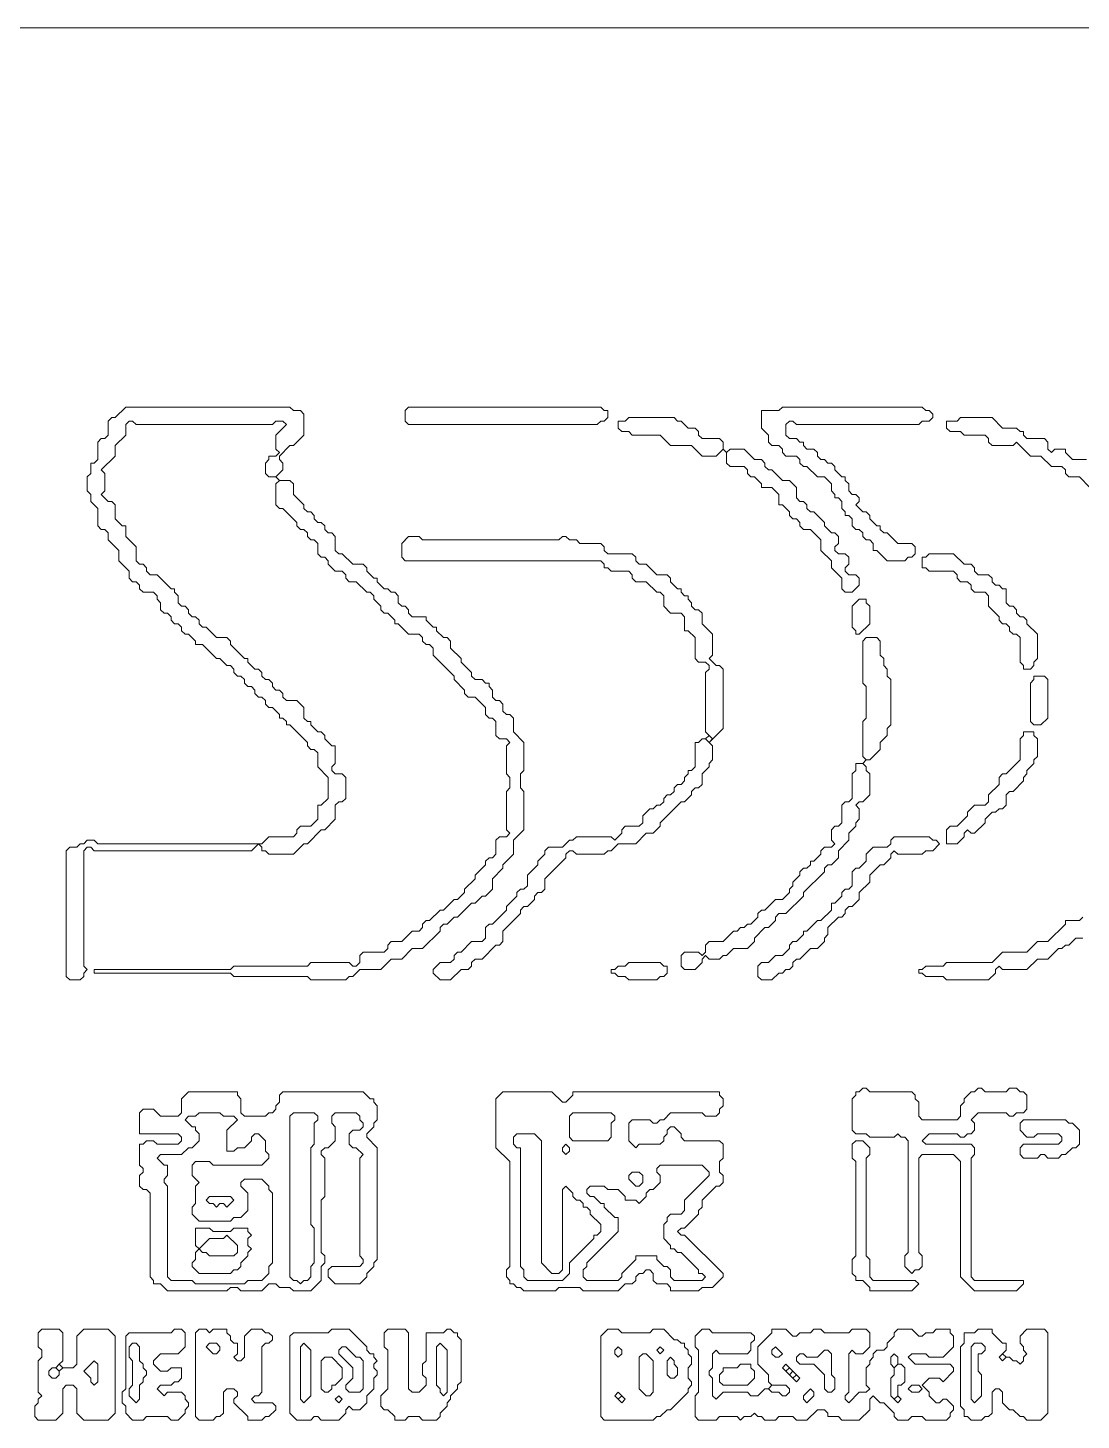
# Model space of a CAD drawing. Header units: millimetres. Extents: x 0 to 210, y 0 to 297.
# Drawn here: x 38.27 to 73.23, y 240.61 to 286.83 of the extents above; entities that cross this region are included whole.
import ezdxf

# ---------------------------------------------------------------- set-up
doc = ezdxf.new("R2010")
doc.units = ezdxf.units.MM
for name, color, linetype, lineweight in [('TRACE_CURVE', 6, 'CONTINUOUS', 0), ('TRACE_STRAIGHT', 5, 'CONTINUOUS', 0), ('TRACE_TEXT_SYMBOL', 6, 'CONTINUOUS', 0)]:
    doc.layers.add(name, color=color, linetype=linetype, lineweight=lineweight)

msp = doc.modelspace()

# ---------------------------------------------------------------- linework, layer by layer
at = {"layer": 'TRACE_CURVE', "color": 6}
for points in [[(41.513, 274.241), (41.165, 273.893), (41.049, 273.893), (40.933, 273.777), (40.933, 273.313), (40.817, 273.197), (40.701, 273.197), (40.585, 273.081), (40.585, 272.501), (40.469, 272.385), (40.353, 272.385), (40.353, 272.038), (40.237, 271.922), (40.237, 271.458), (40.353, 271.342), (40.353, 271.11), (40.585, 270.878), (40.585, 270.298), (40.701, 270.182), (40.817, 270.182), (40.933, 270.066), (40.933, 269.834), (41.281, 269.486), (41.281, 269.139), (41.629, 268.791), (41.629, 268.559), (41.745, 268.443), (41.861, 268.443), (41.977, 268.327), (41.977, 268.211), (42.093, 268.095), (42.441, 268.095), (42.557, 267.979), (42.557, 267.863), (42.673, 267.747), (42.673, 267.515), (42.789, 267.399), (42.904, 267.399), (43.02, 267.283), (43.02, 267.167), (43.136, 267.051), (43.252, 267.051), (43.368, 266.935), (43.368, 266.819), (43.484, 266.703), (43.6, 266.703), (43.832, 266.472), (43.832, 266.356), (44.064, 266.356), (44.528, 265.892), (44.644, 265.892), (44.876, 265.66), (44.992, 265.66), (45.108, 265.544), (45.108, 265.428), (45.224, 265.312), (45.34, 265.312), (45.456, 265.196), (45.456, 265.08), (45.572, 264.964), (45.687, 264.964), (45.803, 264.848), (45.803, 264.732), (45.919, 264.616)], [(52.645, 265.776), (52.645, 265.892), (52.297, 266.24), (52.297, 266.472), (52.181, 266.588), (52.065, 266.588), (51.833, 266.819), (51.833, 266.935), (51.717, 266.935), (51.485, 267.167), (51.485, 267.283), (51.022, 267.283), (50.906, 267.399), (50.906, 267.515), (50.79, 267.631), (50.674, 267.631), (50.558, 267.747), (50.558, 267.979), (50.442, 268.095), (50.326, 268.095), (50.21, 268.211), (50.094, 268.211), (49.862, 268.443), (49.862, 268.559), (49.746, 268.559), (49.514, 268.791), (49.514, 268.907), (49.398, 269.023), (49.05, 269.023), (48.702, 269.371), (48.586, 269.371), (48.47, 269.486), (48.47, 269.95), (48.355, 270.066), (48.239, 270.066), (48.123, 270.182), (48.123, 270.298), (48.007, 270.414), (47.891, 270.414), (47.775, 270.53), (47.775, 270.646), (47.659, 270.762), (47.543, 270.762), (47.427, 270.878), (47.427, 270.994), (47.079, 271.342), (47.079, 271.69), (46.963, 271.806), (46.615, 271.806), (46.499, 271.922), (46.731, 272.154), (46.731, 272.385), (46.615, 272.501), (46.615, 272.617), (46.963, 272.965), (47.079, 272.965), (47.427, 273.313), (47.427, 274.009), (47.311, 274.125), (47.079, 274.125), (46.963, 274.241), (41.513, 274.241)], [(41.513, 269.95), (41.513, 270.298), (41.397, 270.298), (41.165, 270.53), (41.165, 270.994), (41.049, 271.11), (40.933, 271.11), (40.701, 271.342), (40.817, 271.458), (40.817, 272.038), (40.701, 272.154), (41.165, 272.617), (41.165, 272.965), (41.513, 273.313), (41.513, 273.661), (41.629, 273.777), (41.745, 273.777), (41.861, 273.661), (46.383, 273.661), (46.499, 273.777), (46.731, 273.777), (46.847, 273.661), (46.499, 273.313), (46.499, 272.849), (46.615, 272.733), (46.499, 272.617), (46.267, 272.617), (46.267, 272.501), (46.151, 272.385), (46.151, 272.038), (46.267, 271.922), (46.499, 271.922), (46.615, 271.806), (46.499, 271.69), (46.499, 270.994), (46.615, 270.878), (46.731, 270.878), (47.195, 270.414), (47.195, 270.298), (47.311, 270.182), (47.427, 270.182), (47.543, 270.066), (47.543, 269.95), (47.659, 269.834), (47.775, 269.834), (47.891, 269.718), (47.891, 269.371), (48.007, 269.255), (48.123, 269.255), (48.239, 269.139), (48.239, 269.023), (48.47, 268.791), (48.702, 268.791), (48.818, 268.675), (48.818, 268.559), (48.934, 268.443), (49.166, 268.443), (49.514, 268.095), (49.63, 268.095), (49.746, 267.979), (49.746, 267.863), (49.978, 267.631), (49.978, 267.515), (50.094, 267.399)], [(48.702, 261.137), (48.818, 261.253), (48.818, 261.949), (48.702, 262.065), (48.47, 262.065), (48.355, 262.181), (48.355, 262.297), (48.47, 262.413), (48.47, 262.993), (48.355, 262.993), (48.123, 263.225), (48.123, 263.341), (48.007, 263.457), (47.891, 263.457), (47.659, 263.689), (47.659, 263.805), (47.543, 263.805), (47.427, 263.92), (47.427, 264.268), (47.195, 264.5), (46.847, 264.5), (46.731, 264.616), (46.731, 264.732), (46.615, 264.848), (46.499, 264.848), (46.383, 264.964), (46.383, 265.08), (46.267, 265.196), (46.151, 265.196), (46.035, 265.312), (46.035, 265.428), (45.919, 265.544), (45.803, 265.544), (45.572, 265.776), (45.572, 265.892), (45.456, 265.892), (44.992, 266.356), (44.992, 266.472), (44.876, 266.588), (44.528, 266.588), (44.18, 266.935), (44.064, 266.935), (43.948, 267.051), (43.948, 267.167), (43.832, 267.283), (43.716, 267.283), (43.6, 267.399), (43.6, 267.515), (43.484, 267.631), (43.368, 267.631), (43.252, 267.747), (43.252, 267.979), (43.136, 268.095), (43.136, 268.211), (43.02, 268.211), (42.557, 268.675), (42.325, 268.675), (42.209, 268.791), (42.209, 268.907), (42.093, 269.023), (41.977, 269.023), (41.861, 269.139), (41.861, 269.602), (41.513, 269.95)], [(50.906, 269.95), (50.674, 269.718), (50.674, 269.255), (50.79, 269.139), (57.283, 269.139), (57.399, 269.023), (57.399, 268.907), (57.515, 268.907), (57.631, 268.791), (58.211, 268.791), (58.327, 268.675), (58.327, 268.559), (58.443, 268.443), (58.791, 268.443), (59.139, 268.095), (59.255, 268.095), (59.371, 267.979), (59.371, 267.631), (59.602, 267.399), (59.95, 267.399), (60.066, 267.283), (60.066, 266.819), (60.182, 266.819), (60.414, 266.588), (60.414, 265.892), (60.53, 265.776), (60.762, 265.776), (60.878, 265.66), (60.878, 265.544), (60.762, 265.428), (60.762, 263.457), (60.878, 263.341), (60.762, 263.225), (60.646, 263.225), (60.53, 263.109), (60.414, 263.109), (60.414, 262.297), (60.298, 262.181), (60.182, 262.181), (60.182, 262.065), (60.066, 261.949), (60.066, 261.833), (59.95, 261.717), (59.834, 261.717), (59.718, 261.601), (59.718, 261.485), (59.602, 261.369), (59.486, 261.369), (59.371, 261.253), (59.371, 261.137), (59.255, 261.022), (59.139, 261.022), (59.023, 260.906), (58.907, 260.906), (58.675, 260.674), (58.675, 260.442), (58.559, 260.326), (58.095, 260.326), (57.979, 260.21), (57.979, 260.094), (57.747, 259.862), (57.631, 259.978), (56.472, 259.978), (56.356, 259.862)], [(59.023, 260.094), (59.255, 260.326), (59.255, 260.442), (59.95, 261.137), (60.066, 261.137), (60.298, 261.369), (60.298, 261.485), (60.414, 261.601), (60.53, 261.601), (60.646, 261.717), (60.646, 262.065), (60.878, 262.297), (60.878, 262.413), (60.994, 262.529), (60.994, 262.993), (60.878, 263.109), (61.342, 263.573), (61.342, 265.544), (61.226, 265.66), (61.11, 265.66), (60.878, 265.892), (60.994, 266.008), (60.994, 266.703), (60.646, 267.051), (60.646, 267.399), (60.53, 267.515), (60.414, 267.515), (60.298, 267.631), (60.298, 267.747), (60.182, 267.863), (60.182, 267.979), (60.066, 267.979), (59.95, 268.095), (59.95, 268.211), (59.834, 268.211), (59.602, 268.443), (59.602, 268.559), (59.486, 268.675), (59.139, 268.675), (58.791, 269.023), (58.559, 269.023), (58.443, 269.139), (58.443, 269.255), (58.327, 269.371), (57.515, 269.371), (57.399, 269.486), (57.399, 269.602), (57.283, 269.718), (56.588, 269.718), (56.472, 269.834), (56.24, 269.834), (56.124, 269.95), (56.008, 269.95), (55.892, 269.834), (51.369, 269.834), (51.253, 269.95), (50.906, 269.95)], [(50.094, 267.399), (50.21, 267.399), (50.442, 267.167), (50.442, 267.051), (50.558, 267.051), (50.906, 266.703), (51.253, 266.703), (51.369, 266.588), (51.369, 266.472), (51.485, 266.356), (51.601, 266.356), (51.717, 266.24), (51.717, 266.008), (52.413, 265.312), (52.413, 265.196), (52.761, 264.848), (52.761, 264.732), (52.877, 264.616), (53.109, 264.616), (53.457, 264.268), (53.457, 264.036), (53.573, 263.92), (53.689, 263.92), (53.805, 263.805), (53.805, 263.341), (53.92, 263.225), (54.152, 263.225), (54.268, 263.109), (54.152, 262.993), (54.152, 262.065), (54.268, 261.949), (54.268, 261.601), (54.152, 261.485), (54.152, 260.21), (54.268, 260.094), (54.152, 259.978), (53.92, 259.978), (53.805, 259.862), (53.805, 259.398), (53.689, 259.282), (53.573, 259.282), (53.457, 259.166), (53.457, 259.05), (53.109, 258.702), (53.109, 258.586), (52.761, 258.239), (52.761, 258.123), (52.529, 257.891), (52.413, 257.891), (52.065, 257.543), (51.949, 257.543), (51.601, 257.195), (51.485, 257.195), (51.369, 257.079), (51.369, 256.963), (51.253, 256.847), (51.022, 256.847), (50.674, 256.499), (50.326, 256.499), (50.21, 256.383), (50.21, 256.267), (50.094, 256.151), (49.398, 256.151), (49.282, 256.035)], [(49.282, 256.035), (49.282, 255.803), (49.166, 255.687), (49.05, 255.687), (48.934, 255.803), (47.659, 255.803), (47.543, 255.687), (45.108, 255.687), (44.992, 255.572), (40.469, 255.572), (40.469, 255.456), (44.992, 255.456), (45.108, 255.34), (47.543, 255.34), (47.659, 255.224), (48.818, 255.224), (48.934, 255.34), (49.05, 255.34), (49.282, 255.572), (49.978, 255.572), (50.326, 255.919), (50.674, 255.919), (51.022, 256.267), (51.369, 256.267), (51.949, 256.847), (51.949, 256.963), (52.065, 257.079), (52.181, 257.079), (52.413, 257.311), (52.529, 257.311), (52.993, 257.775), (53.109, 257.775), (53.341, 258.007), (53.457, 258.007), (53.689, 258.239), (53.689, 258.586), (54.036, 258.934), (54.036, 259.05), (54.384, 259.398), (54.384, 259.862), (54.732, 260.21), (54.732, 261.485), (54.616, 261.601), (54.616, 262.065), (54.732, 262.181), (54.732, 263.109), (54.384, 263.457), (54.384, 263.92), (54.268, 264.036), (54.152, 264.036), (54.036, 264.152), (54.036, 264.384), (53.92, 264.5), (53.805, 264.5), (53.689, 264.616), (53.689, 264.848), (53.573, 264.964), (53.573, 265.08), (53.457, 265.08), (53.341, 265.196), (53.109, 265.196), (52.993, 265.312), (52.993, 265.428), (52.645, 265.776)], [(45.919, 264.616), (46.035, 264.616), (46.151, 264.5), (46.151, 264.384), (46.267, 264.268), (46.383, 264.268), (46.615, 264.036), (46.615, 263.92), (46.731, 263.92), (46.847, 263.805), (46.847, 263.689), (46.963, 263.689), (47.543, 263.109), (47.543, 262.993), (47.659, 262.877), (47.775, 262.877), (47.891, 262.761), (47.891, 262.297), (48.239, 261.949), (48.239, 261.253), (48.007, 261.022), (47.891, 261.022), (47.891, 260.558), (47.659, 260.326), (47.311, 260.326), (47.195, 260.21), (47.195, 260.094), (47.079, 259.978), (46.267, 259.978), (46.035, 259.746), (40.585, 259.746), (40.469, 259.862), (40.237, 259.862), (40.121, 259.746), (40.006, 259.746), (39.89, 259.63), (39.658, 259.63), (39.542, 259.514), (39.542, 255.34), (39.658, 255.224), (40.006, 255.224), (40.121, 255.34), (40.121, 255.456), (40.237, 255.572), (40.121, 255.687), (40.121, 259.514), (40.237, 259.63), (40.353, 259.63), (40.469, 259.514), (45.687, 259.514), (45.919, 259.746), (46.035, 259.63), (46.035, 259.514), (46.151, 259.514), (46.267, 259.398), (47.079, 259.398), (47.427, 259.746), (47.543, 259.746), (48.007, 260.21), (48.123, 260.21), (48.47, 260.558), (48.47, 261.022), (48.586, 261.137), (48.702, 261.137)], [(56.356, 259.862), (56.24, 259.862), (56.008, 259.63), (55.544, 259.63), (55.428, 259.514), (55.428, 259.398), (55.196, 259.166), (55.196, 259.05), (54.848, 258.702), (54.848, 258.355), (54.732, 258.239), (54.616, 258.239), (54.5, 258.123), (54.5, 258.007), (54.152, 257.659), (54.152, 257.543), (53.689, 257.079), (53.573, 257.079), (53.457, 256.963), (53.457, 256.615), (53.341, 256.499), (52.993, 256.499), (52.645, 256.151), (52.529, 256.151), (52.413, 256.035), (52.413, 255.919), (52.297, 255.803), (51.949, 255.803), (51.717, 255.572), (51.717, 255.456), (51.949, 255.224), (52.297, 255.224), (52.645, 255.572), (52.877, 255.572), (52.993, 255.687), (52.993, 255.803), (53.109, 255.919), (53.341, 255.919), (53.805, 256.383), (53.92, 256.383), (54.036, 256.499), (54.036, 256.847), (54.616, 257.427), (54.616, 257.543), (54.732, 257.659), (54.848, 257.659), (55.08, 257.891), (55.08, 258.007), (55.196, 258.123), (55.312, 258.123), (55.428, 258.239), (55.428, 258.586), (56.124, 259.282), (56.124, 259.398), (56.24, 259.514), (56.356, 259.514), (56.472, 259.398), (57.399, 259.398), (57.515, 259.514), (57.631, 259.514), (57.863, 259.746), (58.443, 259.746), (58.791, 260.094), (59.023, 260.094)]]:
    msp.add_lwpolyline(points, dxfattribs=at)
msp.add_lwpolyline([(60.762, 263.225), (60.878, 263.341), (60.994, 263.225), (60.878, 263.109)], close=True, dxfattribs=at)
at = {"layer": 'TRACE_STRAIGHT', "color": 5}
msp.add_line((25.085, 286.831), (200.067, 286.831), dxfattribs=at)
at = {"layer": 'TRACE_TEXT_SYMBOL', "color": 6}
for points in [[(50.906, 274.241), (50.79, 274.125), (50.79, 273.777), (50.906, 273.661), (57.167, 273.661), (57.283, 273.777), (57.399, 273.777), (57.515, 273.893), (57.515, 274.125), (57.399, 274.125), (57.283, 274.241)], [(68.183, 269.371), (68.067, 269.255), (67.951, 269.255), (67.951, 268.907), (68.067, 268.907), (68.183, 268.791), (68.995, 268.791), (69.111, 268.675), (69.111, 268.559), (69.227, 268.443), (69.459, 268.443), (69.575, 268.327), (69.575, 268.211), (69.691, 268.095), (70.039, 268.095), (70.155, 267.979), (70.155, 267.631), (70.502, 267.283), (70.502, 267.167), (70.618, 267.051), (70.734, 267.051), (70.85, 266.935), (70.85, 266.819), (70.966, 266.703), (71.082, 266.703), (71.198, 266.588), (71.198, 265.776), (71.314, 265.66), (71.314, 265.544), (71.546, 265.544), (71.662, 265.66), (71.662, 265.776), (71.778, 265.892), (71.778, 266.703), (71.43, 267.051), (71.43, 267.167), (71.314, 267.283), (71.198, 267.283), (71.082, 267.399), (71.082, 267.515), (70.966, 267.631), (70.85, 267.631), (70.734, 267.747), (70.734, 268.211), (70.618, 268.211), (70.502, 268.327), (70.387, 268.327), (70.271, 268.443), (70.271, 268.559), (70.155, 268.675), (69.807, 268.675), (69.691, 268.791), (69.691, 268.907), (69.575, 269.023), (69.343, 269.023), (68.995, 269.371)], [(65.864, 267.863), (65.632, 267.631), (65.632, 266.935), (65.748, 266.819), (65.748, 266.703), (65.864, 266.703), (66.212, 267.051), (66.212, 267.631), (66.096, 267.747), (66.096, 267.863)], [(71.662, 265.312), (71.662, 265.196), (71.546, 265.08), (71.546, 263.805), (71.662, 263.689), (71.894, 263.689), (72.126, 263.92), (72.126, 265.196), (72.01, 265.312)], [(71.314, 263.457), (71.314, 263.341), (71.198, 263.225), (71.198, 262.529), (70.734, 262.065), (70.618, 262.065), (70.502, 261.949), (70.502, 261.717), (70.155, 261.369), (70.155, 261.137), (70.039, 261.022), (69.691, 261.022), (69.459, 260.79), (69.459, 260.674), (69.111, 260.326), (68.879, 260.326), (68.763, 260.21), (68.763, 259.746), (69.111, 259.746), (69.343, 259.978), (69.343, 260.094), (69.459, 260.21), (69.575, 260.094), (69.691, 260.094), (70.039, 260.442), (70.039, 260.558), (70.271, 260.79), (70.387, 260.79), (70.502, 260.906), (70.618, 260.906), (70.734, 261.022), (70.734, 261.369), (70.85, 261.485), (70.966, 261.485), (71.314, 261.833), (71.314, 261.949), (71.43, 262.065), (71.43, 262.181), (71.662, 262.413), (71.662, 262.529), (71.778, 262.645), (71.778, 263.225), (71.662, 263.341), (71.662, 263.457)], [(58.211, 255.803), (58.095, 255.687), (57.863, 255.687), (57.747, 255.572), (57.631, 255.572), (57.631, 255.456), (57.747, 255.456), (57.863, 255.34), (58.095, 255.34), (58.211, 255.224), (59.139, 255.224), (59.255, 255.34), (59.371, 255.34), (59.486, 255.456), (59.486, 255.687), (59.371, 255.687), (59.255, 255.803)], [(46.963, 250.701), (47.079, 250.817), (47.775, 250.817), (47.891, 250.701), (47.891, 250.585), (47.775, 250.469), (47.775, 249.774), (47.659, 249.658), (47.659, 247.107), (47.775, 246.991), (47.775, 245.831), (47.659, 245.715), (47.659, 245.367), (47.543, 245.251), (47.427, 245.251), (47.311, 245.135), (47.195, 245.251), (47.079, 245.251), (46.963, 245.367)], [(56.24, 250.701), (56.356, 250.817), (57.631, 250.817), (57.747, 250.701), (57.747, 250.585), (57.631, 250.469), (57.631, 250.006), (57.515, 249.89), (56.356, 249.89), (56.24, 250.006)], [(71.314, 250.585), (71.198, 250.469), (71.198, 250.237), (71.43, 250.006), (71.662, 250.006), (71.778, 250.121), (72.474, 250.121), (72.59, 250.006), (72.59, 249.89), (72.474, 249.774), (71.314, 249.774), (71.198, 249.658), (71.198, 249.426), (71.314, 249.31), (71.778, 249.31), (71.894, 249.426), (72.01, 249.426), (72.126, 249.31), (72.474, 249.31), (72.59, 249.426), (72.706, 249.426), (72.938, 249.658), (73.054, 249.658), (73.17, 249.774), (73.17, 250.237), (72.938, 250.469), (72.822, 250.469), (72.706, 250.585)], [(54.384, 250.006), (54.5, 250.121), (55.08, 250.121), (55.312, 249.89), (55.312, 245.831), (55.66, 245.483), (55.892, 245.483), (56.008, 245.599), (56.008, 248.266), (56.124, 248.382), (56.356, 248.15), (56.356, 248.034), (56.472, 247.918), (56.588, 247.918), (56.703, 247.802), (56.703, 247.686), (56.819, 247.686), (56.935, 247.57), (56.935, 247.454), (57.283, 247.107), (57.283, 246.875), (57.167, 246.759), (57.051, 246.759), (57.051, 246.643), (56.24, 245.831), (56.24, 245.483), (56.008, 245.251), (54.848, 245.251), (54.732, 245.367), (54.732, 245.599), (54.616, 245.715), (54.616, 249.658), (54.5, 249.658), (54.384, 249.774)], [(56.008, 249.658), (56.124, 249.774), (56.24, 249.658), (56.24, 249.542), (56.124, 249.426), (56.008, 249.542)], [(65.748, 249.89), (65.632, 249.774), (65.632, 249.31), (65.748, 249.194), (65.748, 246.063), (65.632, 245.947), (65.632, 245.483), (65.748, 245.367), (65.748, 245.251), (65.98, 245.251), (66.212, 245.019), (66.212, 244.903), (67.604, 244.903), (67.835, 245.135), (67.719, 245.251), (66.328, 245.251), (66.212, 245.367), (66.212, 245.947), (66.096, 246.063), (66.096, 249.31), (66.212, 249.426), (66.212, 249.658), (65.98, 249.89)], [(58.211, 248.73), (58.327, 248.846), (58.559, 248.846), (58.675, 248.73), (58.675, 248.498), (58.559, 248.382), (58.443, 248.382), (58.211, 248.614)], [(44.18, 247.918), (44.296, 248.034), (44.992, 248.034), (45.108, 247.918), (44.876, 247.686), (44.76, 247.802), (44.644, 247.802), (44.528, 247.686), (44.412, 247.802), (44.296, 247.802)], [(43.832, 246.991), (43.832, 246.411), (43.948, 246.295), (43.832, 246.179), (43.832, 245.947), (43.716, 245.831), (43.716, 245.715), (43.948, 245.483), (44.992, 245.483), (45.108, 245.599), (45.224, 245.599), (45.34, 245.715), (45.34, 245.831), (45.572, 246.063), (45.572, 246.179), (45.687, 246.295), (45.572, 246.411), (45.572, 246.643), (45.687, 246.759), (45.572, 246.875), (45.572, 246.991), (45.108, 246.991), (44.992, 246.875), (44.412, 246.875), (44.296, 246.991)], [(44.76, 246.643), (44.876, 246.759), (45.224, 246.411), (45.224, 246.179), (45.108, 246.063), (44.296, 246.063), (44.18, 246.179), (44.064, 246.179), (43.948, 246.295), (44.296, 246.643)], [(38.73, 243.628), (38.614, 243.512), (38.614, 243.048), (38.73, 242.932), (38.73, 242.7), (38.614, 242.584), (38.614, 241.541), (38.73, 241.425), (38.614, 241.309), (38.614, 241.193), (38.498, 241.077), (38.498, 240.729), (38.614, 240.613), (39.194, 240.613), (39.426, 240.845), (39.426, 241.657), (39.542, 241.773), (39.774, 241.773), (39.89, 241.657), (39.89, 240.845), (40.121, 240.613), (40.933, 240.613), (41.165, 240.845), (41.165, 243.396), (40.933, 243.628), (40.121, 243.628), (39.89, 243.396), (39.89, 242.468), (39.774, 242.352), (39.426, 242.352), (39.31, 242.468), (39.426, 242.584), (39.426, 243.512), (39.31, 243.628)], [(43.136, 243.628), (43.02, 243.512), (41.629, 243.512), (41.513, 243.396), (41.513, 241.657), (41.397, 241.541), (41.397, 241.193), (41.513, 241.077), (41.513, 240.845), (41.745, 240.613), (42.093, 240.613), (42.209, 240.729), (42.904, 240.729), (43.02, 240.613), (43.252, 240.613), (43.484, 240.845), (43.484, 240.961), (43.6, 241.077), (43.6, 241.193), (43.484, 241.309), (43.484, 241.425), (43.368, 241.541), (42.904, 241.541), (42.789, 241.425), (42.557, 241.657), (42.673, 241.773), (43.02, 241.773), (43.136, 241.888), (43.252, 241.888), (43.368, 242.004), (43.368, 242.352), (43.02, 242.352), (42.904, 242.236), (42.673, 242.236), (42.441, 242.468), (42.441, 242.584), (42.673, 242.816), (43.252, 242.816), (43.484, 243.048), (43.484, 243.512), (43.368, 243.628)], [(43.948, 243.628), (43.832, 243.512), (43.832, 240.729), (43.948, 240.613), (44.412, 240.613), (44.528, 240.729), (44.644, 240.729), (44.76, 240.845), (44.76, 241.541), (44.876, 241.657), (45.108, 241.657), (45.224, 241.541), (45.224, 241.425), (45.108, 241.309), (45.108, 241.193), (45.572, 240.729), (45.572, 240.613), (46.035, 240.613), (46.151, 240.729), (46.267, 240.729), (46.499, 240.961), (46.499, 241.077), (46.383, 241.193), (45.803, 241.193), (45.687, 241.309), (45.803, 241.425), (45.919, 241.425), (46.035, 241.541), (46.035, 243.048), (46.151, 243.164), (46.267, 243.164), (46.383, 243.28), (46.383, 243.396), (46.267, 243.512), (46.151, 243.512), (46.035, 243.628), (45.687, 243.628), (45.456, 243.396), (45.456, 242.7), (45.34, 242.584), (45.224, 242.584), (45.108, 242.7), (45.224, 242.816), (45.224, 243.164), (45.108, 243.164), (44.992, 243.28), (44.992, 243.396), (44.876, 243.512), (44.876, 243.628), (44.412, 243.628), (44.296, 243.512), (44.18, 243.628)], [(48.355, 243.628), (48.239, 243.512), (47.079, 243.512), (46.963, 243.396), (46.963, 240.845), (47.195, 240.613), (47.659, 240.613), (47.775, 240.729), (47.891, 240.729), (48.007, 240.613), (48.586, 240.613), (48.818, 240.845), (48.818, 240.961), (48.934, 241.077), (49.05, 240.961), (49.282, 240.961), (49.514, 241.193), (49.514, 241.425), (49.746, 241.657), (49.746, 242.004), (49.862, 242.12), (49.862, 242.236), (49.746, 242.352), (49.746, 242.468), (49.862, 242.584), (49.746, 242.7), (49.746, 242.816), (49.63, 242.816), (49.514, 242.932), (49.514, 243.048), (48.934, 243.628)], [(50.21, 243.628), (50.094, 243.512), (50.094, 243.048), (50.21, 242.932), (50.21, 241.657), (49.978, 241.425), (49.978, 241.077), (50.094, 240.961), (50.21, 240.961), (50.442, 240.729), (50.442, 240.613), (50.79, 240.613), (50.906, 240.729), (51.253, 240.729), (51.369, 240.613), (51.833, 240.613), (51.949, 240.729), (51.949, 240.845), (52.181, 241.077), (52.181, 241.193), (52.297, 241.309), (52.297, 241.425), (52.529, 241.657), (52.529, 241.773), (52.645, 241.888), (52.645, 243.28), (52.529, 243.396), (52.529, 243.512), (52.413, 243.512), (52.297, 243.628), (52.181, 243.628), (52.065, 243.512), (51.485, 243.512), (51.485, 242.584), (51.369, 242.468), (51.369, 242.12), (51.485, 242.004), (51.485, 241.773), (51.253, 241.541), (51.022, 241.541), (50.906, 241.657), (50.906, 243.512), (50.79, 243.628)], [(57.515, 243.628), (57.283, 243.396), (57.283, 240.729), (57.399, 240.613), (59.023, 240.613), (59.139, 240.729), (59.255, 240.729), (59.486, 240.961), (59.602, 240.961), (60.182, 241.541), (60.182, 241.657), (60.298, 241.773), (60.298, 241.888), (60.182, 242.004), (60.182, 242.352), (60.298, 242.468), (60.298, 242.7), (60.182, 242.816), (60.182, 242.932), (60.066, 243.048), (60.066, 243.164), (59.95, 243.164), (59.834, 243.28), (59.718, 243.28), (59.371, 243.628), (59.023, 243.628), (58.907, 243.512), (57.979, 243.512), (57.863, 243.628)], [(69.807, 243.628), (69.691, 243.512), (69.343, 243.512), (69.343, 243.164), (69.227, 243.048), (69.227, 241.077), (69.343, 240.961), (69.343, 240.729), (69.459, 240.729), (69.575, 240.613), (69.923, 240.613), (70.039, 240.729), (70.155, 240.729), (70.271, 240.845), (70.271, 241.541), (70.387, 241.657), (70.502, 241.657), (70.618, 241.541), (70.618, 241.193), (70.85, 240.961), (70.966, 240.961), (71.198, 240.729), (71.314, 240.729), (71.43, 240.613), (71.894, 240.613), (72.126, 240.845), (72.126, 243.512), (72.01, 243.628), (71.43, 243.628), (71.198, 243.396), (71.198, 243.164), (71.314, 243.048), (71.314, 242.932), (71.43, 242.816), (71.314, 242.7), (71.314, 242.584), (71.198, 242.468), (71.082, 242.584), (70.966, 242.584), (70.85, 242.7), (70.734, 242.7), (70.618, 242.816), (70.734, 242.932), (70.734, 243.164), (70.618, 243.164), (70.271, 243.512), (70.271, 243.628)], [(41.629, 243.048), (41.745, 243.164), (41.861, 243.164), (41.977, 243.048), (41.977, 242.584), (42.093, 242.468), (42.093, 242.352), (42.209, 242.236), (42.209, 242.12), (42.093, 242.004), (42.093, 241.888), (41.977, 241.773), (41.977, 241.309), (41.861, 241.193), (41.629, 241.425), (41.629, 241.657), (41.745, 241.773), (41.745, 242.584), (41.629, 242.7)], [(44.18, 243.048), (44.296, 243.164), (44.528, 243.164), (44.644, 243.048), (44.644, 242.932), (44.528, 242.816), (44.412, 242.816)], [(47.311, 243.048), (47.427, 243.164), (47.659, 242.932), (47.659, 241.425), (47.427, 241.193), (47.311, 241.309)], [(51.833, 243.048), (51.949, 243.164), (52.181, 242.932), (52.181, 241.541), (52.065, 241.425), (51.949, 241.541), (51.949, 241.657), (51.833, 241.773)], [(69.575, 243.048), (69.691, 243.164), (69.923, 243.164), (70.039, 243.048), (70.039, 242.932), (69.923, 242.816), (69.807, 242.816), (69.807, 242.236), (69.923, 242.12), (69.923, 241.425), (69.691, 241.193), (69.575, 241.309)], [(48.007, 242.584), (48.123, 242.7), (48.355, 242.7), (48.702, 242.352), (48.702, 242.004), (48.47, 241.773), (48.355, 241.773), (48.355, 241.657), (48.239, 241.541), (48.123, 241.541), (48.007, 241.657)], [(48.586, 242.932), (48.702, 243.048), (48.818, 243.048), (49.166, 242.7), (49.282, 242.7), (49.398, 242.584), (49.398, 241.657), (49.282, 241.541), (48.934, 241.541), (48.818, 241.657), (48.818, 241.773), (49.05, 242.004), (49.05, 242.352), (48.586, 242.816)], [(57.747, 242.932), (57.863, 243.048), (57.979, 242.932), (57.979, 242.816), (57.863, 242.7), (57.747, 242.816)], [(58.559, 242.7), (58.675, 242.816), (58.791, 242.816), (59.023, 242.584), (59.023, 241.541), (58.907, 241.425), (58.791, 241.425), (58.559, 241.657)], [(59.139, 242.932), (59.255, 243.048), (59.371, 242.932), (59.255, 242.816)], [(59.486, 242.584), (59.602, 242.7), (59.718, 242.584), (59.718, 242.468), (59.834, 242.352), (59.834, 242.12), (59.718, 242.004), (59.602, 242.004), (59.486, 242.12)], [(62.965, 242.932), (63.081, 243.048), (63.313, 242.816), (63.197, 242.7), (63.081, 242.7), (62.965, 242.816)], [(64.705, 242.932), (64.821, 242.932), (64.936, 242.816), (64.936, 242.12), (65.052, 242.004), (65.052, 241.657), (64.936, 241.541), (64.821, 241.541), (64.705, 241.657), (64.705, 242.12), (64.357, 242.468), (63.893, 242.468), (63.777, 242.584), (63.777, 242.7), (63.893, 242.816), (64.009, 242.816), (64.125, 242.7), (64.473, 242.7)], [(66.908, 242.7), (67.024, 242.816), (67.14, 242.7), (67.14, 242.468), (67.024, 242.352), (66.908, 242.468)], [(70.502, 242.7), (70.618, 242.816), (70.734, 242.7), (70.618, 242.584)], [(38.962, 242.236), (39.078, 242.352), (39.194, 242.352), (39.31, 242.236), (39.31, 242.12), (39.194, 242.004), (39.078, 242.004), (38.962, 242.12)], [(39.194, 242.352), (39.31, 242.468), (39.426, 242.352), (39.31, 242.236)], [(40.469, 242.584), (40.585, 242.468), (40.585, 241.888), (40.469, 241.773), (40.353, 241.888), (40.353, 242.004), (40.121, 242.236)], [(61.922, 242.468), (61.806, 242.352), (61.342, 242.352), (61.342, 242.236), (61.226, 242.12), (61.226, 241.888), (61.342, 241.773), (62.154, 241.773), (62.385, 242.004), (62.385, 242.236), (62.269, 242.352), (62.269, 242.468)], [(63.313, 242.352), (63.429, 242.468), (63.545, 242.352), (63.429, 242.236)], [(63.429, 242.236), (63.545, 242.352), (63.661, 242.236), (63.545, 242.12)], [(63.545, 242.12), (63.661, 242.236), (63.777, 242.12), (63.661, 242.004)], [(67.024, 242.352), (67.14, 242.468), (67.256, 242.468), (67.372, 242.352), (67.372, 241.888), (67.256, 241.773), (67.14, 241.773), (67.14, 241.425), (67.024, 241.309), (66.908, 241.425), (66.908, 242.004), (67.024, 242.12)], [(62.849, 241.657), (62.965, 241.773), (63.429, 241.773), (63.545, 241.657), (63.545, 241.541), (63.429, 241.425), (63.313, 241.425), (63.197, 241.541), (62.965, 241.541)], [(63.661, 242.004), (63.777, 242.12), (63.893, 242.004), (63.777, 241.888)], [(67.488, 241.657), (67.604, 241.773), (67.835, 241.773), (67.951, 241.657), (67.835, 241.541), (67.604, 241.541)], [(48.47, 241.309), (48.586, 241.425), (48.702, 241.309), (48.586, 241.193)], [(57.747, 241.425), (57.863, 241.541), (57.979, 241.425), (57.863, 241.309)], [(57.863, 241.309), (57.979, 241.425), (58.095, 241.309), (57.979, 241.193)], [(64.241, 241.657), (64.357, 241.541), (64.357, 241.425), (64.125, 241.193), (64.009, 241.309), (64.009, 241.425)], [(67.024, 241.309), (67.14, 241.425), (67.256, 241.309), (67.14, 241.193)]]:
    msp.add_lwpolyline(points, close=True, dxfattribs=at)
for points in [[(63.313, 274.241), (63.197, 274.125), (62.617, 274.125), (62.617, 273.545), (62.849, 273.313), (62.849, 273.081), (62.965, 272.965), (63.197, 272.965), (63.313, 272.849), (63.313, 272.733), (63.429, 272.617), (63.777, 272.617), (63.893, 272.501), (63.893, 272.385), (64.009, 272.269), (64.125, 272.269), (64.473, 271.922), (64.705, 271.922), (64.936, 271.69), (64.936, 271.458), (65.052, 271.342), (65.052, 271.226), (65.168, 271.226), (65.284, 271.11), (65.284, 270.878), (65.4, 270.762), (65.4, 270.646), (65.516, 270.646), (65.632, 270.53), (65.632, 270.298), (65.748, 270.182), (65.864, 270.182), (65.98, 270.066), (65.98, 269.95), (66.096, 269.834), (66.212, 269.834), (66.328, 269.718), (66.328, 269.486), (66.444, 269.486), (66.792, 269.139), (67.372, 269.139), (67.488, 269.255), (67.604, 269.255), (67.719, 269.371), (67.719, 269.602), (67.604, 269.718), (67.14, 269.718), (66.792, 270.066), (66.676, 270.066), (66.56, 270.182), (66.56, 270.298), (66.444, 270.298), (66.212, 270.53), (66.212, 270.646), (66.096, 270.762), (65.98, 270.762), (65.748, 270.994), (65.864, 271.11), (65.864, 271.226), (65.748, 271.342), (65.632, 271.342), (65.516, 271.458), (65.516, 271.69), (65.4, 271.806)], [(65.4, 271.806), (65.4, 271.922), (65.284, 271.922), (65.052, 272.154), (65.052, 272.269), (64.936, 272.385), (64.821, 272.385), (64.705, 272.501), (64.589, 272.501), (64.473, 272.617), (64.473, 272.733), (64.357, 272.849), (64.125, 272.849), (64.009, 272.965), (64.009, 273.081), (63.893, 273.081), (63.777, 273.197), (63.545, 273.197), (63.429, 273.313), (63.429, 273.661), (63.545, 273.777), (63.661, 273.777), (63.777, 273.661), (67.835, 273.661), (67.951, 273.777), (68.183, 273.777), (68.299, 273.893), (68.299, 274.009), (68.183, 274.125), (68.067, 274.125), (67.951, 274.241), (63.313, 274.241)], [(58.211, 273.893), (58.095, 273.777), (57.863, 273.777), (57.863, 273.545), (57.979, 273.429), (58.211, 273.429), (58.327, 273.313), (59.255, 273.313), (59.602, 272.965), (60.298, 272.965), (60.646, 272.617), (61.11, 272.617), (61.342, 272.849), (61.458, 272.733), (61.458, 272.385), (61.574, 272.269), (62.038, 272.269), (62.154, 272.154), (62.154, 272.038), (62.269, 271.922), (62.385, 271.922), (62.617, 271.69), (62.617, 271.574), (62.965, 271.574), (63.197, 271.342), (63.197, 270.994), (63.313, 270.994), (63.545, 270.762), (63.545, 270.646), (63.661, 270.53), (63.777, 270.53), (63.893, 270.414), (63.893, 270.298), (64.009, 270.182), (64.241, 270.182), (64.589, 269.834), (64.589, 269.486), (64.936, 269.139), (64.936, 268.907), (65.284, 268.559), (65.284, 268.211), (65.4, 268.095), (65.632, 268.095), (65.864, 268.327), (65.864, 268.559), (65.748, 268.675), (65.516, 268.675), (65.4, 268.791), (65.4, 268.907), (65.516, 269.023), (65.516, 269.255), (65.4, 269.371), (65.168, 269.371), (65.052, 269.486), (65.052, 269.602), (65.168, 269.718), (65.168, 269.95), (65.052, 270.066), (64.936, 270.066), (64.705, 270.298), (64.705, 270.414), (64.357, 270.762), (64.241, 270.762), (64.125, 270.878)], [(64.125, 270.878), (64.125, 270.994), (64.009, 271.11), (63.893, 271.11), (63.777, 271.226), (63.777, 271.574), (63.545, 271.806), (63.313, 271.806), (62.965, 272.154), (62.849, 272.154), (62.733, 272.269), (62.733, 272.385), (62.617, 272.501), (62.385, 272.501), (62.038, 272.849), (61.574, 272.849), (61.458, 272.733), (61.342, 272.849), (61.342, 273.081), (61.226, 273.197), (60.646, 273.197), (60.53, 273.313), (60.53, 273.429), (60.414, 273.545), (60.182, 273.545), (59.95, 273.777), (59.834, 273.777), (59.718, 273.893), (58.211, 273.893)], [(69.227, 273.893), (69.111, 273.777), (68.763, 273.777), (68.763, 273.545), (68.879, 273.429), (69.227, 273.429), (69.343, 273.313), (70.039, 273.313), (70.155, 273.197), (70.155, 273.081), (70.271, 272.965), (70.966, 272.965), (71.082, 273.081), (71.546, 272.617), (71.894, 272.617), (72.242, 272.269), (72.59, 272.269), (72.706, 272.154), (72.706, 272.038), (72.822, 271.922), (73.17, 271.922), (73.517, 271.574)], [(73.401, 272.501), (72.938, 272.501), (72.706, 272.733), (72.706, 272.849), (72.358, 272.849), (72.242, 272.733), (72.126, 272.849), (72.126, 273.081), (72.01, 273.197), (71.43, 273.197), (71.314, 273.313), (71.314, 273.429), (71.198, 273.429), (71.082, 273.545), (70.618, 273.545), (70.271, 273.893), (69.227, 273.893)], [(66.096, 266.588), (65.98, 266.472), (65.98, 265.08), (66.096, 264.964), (66.096, 263.92), (65.98, 263.805), (65.98, 262.645), (66.096, 262.529), (65.98, 262.413), (65.748, 262.413), (65.748, 262.181), (65.632, 262.065), (65.632, 261.253), (65.516, 261.137), (65.4, 261.137), (65.284, 261.022), (65.284, 260.442), (65.168, 260.326), (65.052, 260.326), (64.936, 260.21), (64.936, 259.862), (65.052, 259.746), (64.936, 259.63), (64.705, 259.63), (64.589, 259.514), (64.589, 259.398), (64.357, 259.166), (64.241, 259.166), (64.241, 259.05), (64.125, 258.934), (64.009, 258.934), (63.893, 258.818), (63.893, 258.702), (63.661, 258.47), (63.661, 258.355), (63.545, 258.239), (63.545, 258.123), (63.313, 257.891), (63.081, 257.891), (62.733, 257.543), (62.617, 257.543), (62.501, 257.427), (62.501, 257.311), (62.269, 257.079), (62.154, 257.079), (62.038, 256.963), (61.922, 256.963), (61.806, 256.847), (61.69, 256.847), (61.342, 256.499), (60.878, 256.499), (60.762, 256.383), (60.762, 256.151), (60.646, 256.035), (60.53, 256.151), (60.066, 256.151), (59.95, 256.035), (59.95, 255.687), (60.066, 255.572), (60.414, 255.572), (60.646, 255.803), (60.646, 255.919), (60.762, 256.035), (60.878, 255.919)], [(60.878, 255.919), (61.226, 255.919), (61.342, 256.035), (61.458, 256.035), (61.69, 256.267), (62.154, 256.267), (62.385, 256.499), (62.385, 256.615), (62.733, 256.963), (62.849, 256.963), (63.081, 257.195), (63.081, 257.311), (63.197, 257.427), (63.429, 257.427), (64.009, 258.007), (64.009, 258.123), (64.705, 258.818), (64.705, 258.934), (64.821, 259.05), (64.936, 259.05), (65.168, 259.282), (65.168, 259.514), (65.516, 259.862), (65.516, 260.094), (65.748, 260.326), (65.748, 260.442), (65.864, 260.558), (65.864, 260.906), (65.748, 261.022), (65.864, 261.137), (65.98, 261.137), (66.212, 261.369), (66.212, 262.065), (66.096, 262.181), (66.096, 262.297), (65.98, 262.413), (66.096, 262.529), (66.212, 262.529), (66.56, 262.877), (66.56, 263.109), (66.792, 263.341), (66.792, 263.573), (66.908, 263.689), (66.908, 265.196), (66.792, 265.312), (66.792, 265.544), (66.676, 265.66), (66.676, 265.892), (66.56, 266.008), (66.56, 266.472), (66.444, 266.588), (66.096, 266.588)], [(67.024, 259.978), (66.908, 259.862), (66.908, 259.746), (66.792, 259.63), (66.328, 259.63), (66.096, 259.398), (66.096, 259.166), (65.864, 258.934), (65.748, 258.934), (65.632, 258.818), (65.632, 258.355), (65.516, 258.239), (65.4, 258.239), (65.284, 258.123), (65.284, 258.007), (65.052, 257.775), (64.936, 257.775), (64.936, 257.543), (64.589, 257.195), (64.473, 257.195), (64.125, 256.847), (64.009, 256.847), (64.009, 256.731), (63.777, 256.499), (63.661, 256.499), (63.545, 256.383), (63.545, 256.267), (63.313, 256.035), (63.081, 256.035), (62.849, 255.803), (62.617, 255.803), (62.501, 255.687), (62.501, 255.34), (62.617, 255.224), (62.965, 255.224), (63.197, 255.456), (63.313, 255.456), (63.429, 255.572), (63.545, 255.572), (63.661, 255.687), (63.661, 255.803), (63.777, 255.919), (63.893, 255.919), (64.241, 256.267), (64.473, 256.267), (64.705, 256.499), (64.705, 256.615), (64.821, 256.731), (64.821, 256.963), (65.168, 257.311), (65.284, 257.311), (65.4, 257.427), (65.4, 257.543), (65.516, 257.659), (65.632, 257.659), (65.864, 257.891), (65.864, 258.123), (66.212, 258.47), (66.212, 258.702), (66.56, 259.05), (66.676, 259.05), (66.908, 259.282), (66.908, 259.398), (67.024, 259.514)], [(67.024, 259.514), (67.14, 259.398), (67.951, 259.398), (68.067, 259.514), (68.299, 259.514), (68.531, 259.746), (68.415, 259.862), (68.299, 259.862), (68.183, 259.978), (67.024, 259.978)], [(73.285, 257.311), (73.17, 257.195), (72.706, 257.195), (72.706, 257.079), (72.126, 256.499), (71.778, 256.499), (71.43, 256.151), (70.618, 256.151), (70.271, 255.803), (68.763, 255.803), (68.647, 255.687), (68.067, 255.687), (67.951, 255.572), (67.835, 255.572), (67.835, 255.456), (67.951, 255.456), (68.067, 255.34), (68.647, 255.34), (68.763, 255.224), (70.155, 255.224), (70.387, 255.456), (70.387, 255.572), (70.502, 255.687), (70.618, 255.572), (71.43, 255.572), (71.778, 255.919), (72.126, 255.919), (72.474, 256.267), (72.59, 256.267), (72.706, 256.383), (72.822, 256.383), (73.054, 256.615), (73.285, 256.615)], [(43.6, 251.513), (43.368, 251.281), (43.368, 250.817), (43.252, 250.701), (42.673, 250.701), (42.441, 250.933), (42.093, 250.933), (41.977, 250.817), (41.977, 250.121), (43.252, 250.121), (43.368, 250.006), (43.368, 249.89), (43.252, 249.774), (42.557, 249.774), (42.441, 249.89), (42.209, 249.89), (42.093, 249.774), (41.977, 249.774), (41.977, 249.078), (42.093, 248.962), (42.093, 248.846), (41.977, 248.73), (41.977, 248.382), (42.093, 248.266), (42.209, 248.266), (42.325, 248.15), (42.325, 245.367), (42.441, 245.251), (42.441, 245.135), (42.673, 245.135), (42.904, 244.903), (44.876, 244.903), (44.992, 245.019), (45.224, 245.019), (45.34, 244.903), (46.035, 244.903), (46.267, 245.135), (46.499, 245.135), (46.615, 245.019), (46.963, 245.019), (47.079, 244.903), (47.659, 244.903), (48.007, 245.251), (48.007, 245.715), (48.123, 245.831), (48.123, 246.063), (48.007, 246.179), (48.007, 247.918), (48.123, 248.034), (48.123, 249.31), (48.007, 249.426), (48.007, 249.542), (48.123, 249.658), (48.239, 249.658), (48.47, 249.89), (48.47, 250.353), (48.355, 250.469), (48.355, 250.701), (48.47, 250.817), (49.166, 250.817), (49.282, 250.701), (49.282, 250.585), (49.398, 250.469), (49.398, 250.353)], [(49.398, 250.353), (49.282, 250.237), (49.05, 250.237), (48.934, 250.121), (48.934, 249.774), (49.05, 249.658), (49.166, 249.658), (49.398, 249.426), (49.282, 249.31), (49.282, 246.063), (49.398, 245.947), (49.398, 245.831), (49.282, 245.715), (48.355, 245.715), (48.239, 245.599), (48.239, 245.367), (48.47, 245.135), (49.282, 245.135), (49.514, 245.367), (49.514, 245.483), (49.746, 245.715), (49.746, 245.831), (49.862, 245.947), (49.862, 249.658), (49.514, 250.006), (49.514, 250.121), (49.746, 250.353), (49.746, 250.469), (49.862, 250.585), (49.862, 251.049), (49.746, 251.165), (49.746, 251.281), (49.63, 251.281), (49.398, 251.513), (46.731, 251.513), (46.615, 251.397), (46.615, 251.165), (46.499, 251.049), (46.499, 250.933), (46.383, 250.817), (46.267, 250.817), (46.151, 250.701), (45.456, 250.701), (45.34, 250.817), (45.34, 251.281), (45.224, 251.397), (45.224, 251.513), (43.6, 251.513)], [(54.036, 251.513), (53.805, 251.281), (53.805, 249.658), (54.268, 249.194), (54.268, 245.715), (54.152, 245.599), (54.152, 245.367), (54.268, 245.251), (54.268, 245.135), (54.384, 245.135), (54.5, 245.019), (54.616, 245.019), (54.732, 244.903), (55.776, 244.903), (55.892, 245.019), (56.588, 245.019), (56.703, 244.903), (57.863, 244.903), (58.095, 245.135), (58.327, 245.135), (58.443, 245.251), (58.443, 245.367), (58.559, 245.483), (58.675, 245.483), (58.791, 245.599), (58.907, 245.599), (59.023, 245.483), (59.023, 245.251), (59.139, 245.135), (59.486, 245.135), (59.602, 245.019), (59.602, 244.903), (60.53, 244.903), (60.646, 245.019), (60.994, 245.019), (61.342, 245.367), (61.342, 245.483), (60.066, 246.759), (59.95, 246.759), (59.834, 246.875), (59.95, 246.991), (60.066, 246.991), (60.53, 247.454), (60.53, 247.57), (60.646, 247.686), (60.646, 247.918), (61.11, 248.382), (61.226, 248.382), (61.342, 248.498), (61.342, 248.73), (61.226, 248.846), (61.226, 249.194), (61.342, 249.31), (61.342, 249.774), (61.226, 249.89), (60.066, 249.89), (59.95, 250.006), (59.95, 250.121), (59.718, 250.353), (59.602, 250.353), (59.486, 250.237), (59.486, 250.121), (59.371, 250.006), (59.371, 249.89)], [(59.371, 249.89), (59.255, 249.774), (58.559, 249.774), (58.443, 249.658), (58.211, 249.89), (58.211, 250.469), (58.327, 250.585), (58.907, 250.585), (59.023, 250.469), (59.139, 250.469), (59.255, 250.585), (59.371, 250.585), (59.602, 250.817), (60.646, 250.817), (60.762, 250.701), (61.11, 250.701), (61.226, 250.817), (61.226, 250.933), (61.342, 251.049), (61.342, 251.281), (61.226, 251.397), (61.226, 251.513), (56.356, 251.513), (56.356, 251.397), (56.124, 251.165), (56.008, 251.165), (55.66, 251.513), (54.036, 251.513)], [(65.98, 251.629), (65.864, 251.513), (65.748, 251.513), (65.748, 251.397), (65.632, 251.281), (65.632, 250.237), (65.748, 250.121), (66.096, 250.121), (66.212, 250.006), (67.024, 250.006), (67.14, 250.121), (67.256, 250.006), (67.372, 250.006), (67.488, 249.89), (67.488, 246.179), (67.372, 246.063), (67.372, 245.715), (67.604, 245.483), (67.719, 245.599), (67.835, 245.599), (67.951, 245.715), (67.951, 246.063), (67.835, 246.179), (67.835, 249.31), (67.951, 249.426), (68.995, 249.426), (69.227, 249.194), (69.227, 245.367), (69.691, 244.903), (71.082, 244.903), (71.314, 245.135), (71.314, 245.251), (69.691, 245.251), (69.575, 245.367), (69.575, 249.31), (69.691, 249.426), (69.691, 249.658), (69.575, 249.774), (68.067, 249.774), (67.951, 249.89), (68.183, 250.121), (69.111, 250.121), (69.227, 250.006), (69.343, 250.006), (69.459, 250.121), (69.575, 250.121), (69.691, 250.237), (69.691, 250.469), (69.575, 250.585), (69.807, 250.817), (70.734, 250.817), (70.85, 250.701), (70.966, 250.701), (71.082, 250.817), (71.314, 250.817), (71.43, 250.933), (71.43, 251.397), (71.314, 251.513), (71.198, 251.513), (71.082, 251.629), (70.85, 251.629), (70.734, 251.513), (70.039, 251.513), (69.923, 251.629)], [(69.923, 251.629), (69.807, 251.629), (69.691, 251.513), (69.575, 251.513), (69.343, 251.281), (69.343, 251.165), (69.227, 251.049), (69.227, 250.701), (69.111, 250.585), (67.951, 250.585), (67.835, 250.701), (67.835, 251.165), (67.719, 251.281), (67.719, 251.397), (67.604, 251.513), (66.212, 251.513), (66.096, 251.629), (65.98, 251.629)], [(43.832, 250.701), (43.948, 250.817), (44.644, 250.817), (44.76, 250.701), (45.108, 250.701), (45.224, 250.585), (44.876, 250.237), (44.876, 249.542), (45.108, 249.542), (45.224, 249.658), (45.456, 249.658), (45.687, 249.89), (45.687, 250.006), (45.803, 250.121), (45.919, 250.121), (46.151, 249.89), (46.151, 249.542), (46.267, 249.426), (46.267, 249.31), (46.035, 249.078), (44.412, 249.078), (44.296, 249.194), (43.832, 249.194), (43.716, 249.078), (43.716, 248.73), (43.948, 248.498), (43.832, 248.382), (43.832, 247.802), (43.716, 247.686), (43.716, 247.454), (43.948, 247.223), (44.992, 247.223), (45.108, 247.338), (45.34, 247.338), (45.572, 247.57), (45.572, 248.15), (45.34, 248.382), (45.34, 248.498), (45.456, 248.614), (46.035, 248.614), (46.267, 248.382), (46.267, 248.266), (46.383, 248.15), (46.383, 245.831), (46.267, 245.715), (46.267, 245.483), (46.035, 245.251), (45.572, 245.251), (45.456, 245.135), (43.832, 245.135), (43.716, 245.251), (43.02, 245.251), (42.904, 245.367), (42.904, 248.382), (42.789, 248.498), (42.789, 248.614), (42.904, 248.73), (42.904, 249.078), (42.789, 249.078), (42.557, 249.31), (42.673, 249.426), (43.368, 249.426), (43.6, 249.658), (43.716, 249.658)], [(43.716, 249.658), (43.948, 249.89), (43.948, 250.121), (43.832, 250.237), (43.832, 250.353), (43.716, 250.353), (43.484, 250.585), (43.6, 250.701), (43.832, 250.701)], [(59.139, 248.962), (59.255, 249.078), (60.646, 249.078), (60.878, 248.846), (60.878, 248.73), (60.066, 247.918), (60.066, 247.57), (59.95, 247.454), (59.602, 247.454), (59.486, 247.338), (59.486, 247.223), (59.371, 247.107), (59.371, 246.643), (59.602, 246.411), (59.602, 246.295), (59.718, 246.295), (59.834, 246.179), (59.95, 246.179), (60.53, 245.599), (60.53, 245.483), (60.646, 245.483), (60.762, 245.367), (60.646, 245.251), (59.718, 245.251), (59.602, 245.367), (59.602, 245.599), (59.486, 245.715), (59.371, 245.715), (59.139, 245.947), (59.139, 246.063), (58.443, 246.063), (58.443, 245.947), (57.979, 245.483), (57.979, 245.367), (57.863, 245.251), (56.819, 245.251), (56.703, 245.367), (56.703, 245.599), (56.819, 245.715), (56.819, 245.831), (57.863, 246.875), (57.863, 247.338), (57.747, 247.338), (57.399, 247.686), (57.399, 247.802), (57.283, 247.802), (57.051, 248.034), (56.935, 248.034), (56.819, 248.15), (56.819, 248.266), (56.935, 248.382), (57.399, 248.382), (57.515, 248.266), (57.863, 248.266), (58.095, 248.034), (58.095, 247.918), (58.443, 247.918), (58.559, 247.802), (58.791, 248.034), (58.791, 248.15), (58.907, 248.266), (59.023, 248.266), (59.255, 248.498), (59.255, 248.73)], [(59.255, 248.73), (59.139, 248.846), (59.139, 248.962)], [(60.646, 243.628), (60.414, 243.396), (60.414, 243.048), (60.53, 242.932), (60.53, 241.541), (60.414, 241.425), (60.414, 240.729), (60.53, 240.613), (61.11, 240.613), (61.226, 240.729), (61.806, 240.729), (61.922, 240.613), (62.038, 240.729), (62.269, 240.729), (62.385, 240.845), (62.501, 240.729), (62.617, 240.729), (62.733, 240.613), (63.081, 240.613), (63.197, 240.729), (63.661, 240.729), (63.777, 240.613), (64.125, 240.613), (64.473, 240.961), (64.705, 240.961), (64.821, 240.845), (64.821, 240.729), (65.168, 240.729), (65.284, 240.613), (65.864, 240.613), (66.212, 240.961), (66.212, 241.309), (66.328, 241.425), (66.56, 241.193), (66.676, 241.193), (67.024, 240.845), (67.024, 240.729), (67.14, 240.613), (67.488, 240.613), (67.604, 240.729), (67.951, 240.729), (68.067, 240.613), (68.763, 240.613), (68.879, 240.729), (68.879, 240.845), (68.995, 240.961), (68.995, 241.077), (68.763, 241.309), (68.647, 241.309), (68.531, 241.193), (68.415, 241.193), (68.183, 241.425), (68.183, 241.541), (67.951, 241.773), (68.183, 242.004), (68.531, 242.004), (68.647, 241.888), (68.995, 242.236), (68.995, 242.352), (68.879, 242.468), (67.719, 242.468), (67.488, 242.7), (67.604, 242.816), (68.067, 242.816)], [(61.11, 241.309), (60.994, 241.425), (60.994, 242.004), (60.878, 242.12), (60.878, 242.236), (60.994, 242.352), (60.994, 242.816), (61.11, 242.932), (61.226, 242.816), (62.154, 242.816), (62.269, 242.932), (62.269, 243.164), (62.385, 243.28), (62.385, 243.396), (62.269, 243.512), (60.994, 243.512), (60.878, 243.628), (60.646, 243.628)], [(68.067, 242.816), (68.183, 242.7), (68.647, 242.7), (68.995, 243.048), (68.995, 243.396), (68.879, 243.512), (68.879, 243.628), (68.415, 243.628), (68.299, 243.512), (68.067, 243.512), (67.951, 243.396), (67.835, 243.396), (67.604, 243.628), (67.14, 243.628), (67.024, 243.512), (67.024, 243.396), (66.792, 243.164), (66.792, 243.048), (66.676, 242.932), (66.444, 242.932), (66.328, 242.816), (66.328, 242.7), (66.212, 242.584), (66.212, 242.468), (66.096, 242.352), (66.096, 241.773), (66.212, 241.657), (66.096, 241.541), (65.864, 241.541), (65.516, 241.193), (65.4, 241.309), (65.4, 241.425), (65.516, 241.541), (65.516, 242.816), (65.632, 242.932), (65.748, 242.816), (65.98, 242.816), (66.212, 243.048), (66.212, 243.512), (66.096, 243.628), (65.632, 243.628), (65.516, 243.512), (64.705, 243.512), (64.589, 243.628), (64.357, 243.628), (64.241, 243.512), (63.893, 243.512), (63.777, 243.396), (63.661, 243.396), (63.429, 243.628), (62.965, 243.628), (62.965, 243.512), (62.501, 243.048), (62.501, 242.468), (62.849, 242.12), (62.849, 241.888), (62.965, 241.773), (62.849, 241.657), (62.733, 241.657), (62.501, 241.425), (62.269, 241.425), (62.154, 241.541), (61.342, 241.541), (61.11, 241.309)]]:
    msp.add_lwpolyline(points, dxfattribs=at)

doc.saveas('drawing.dxf')
